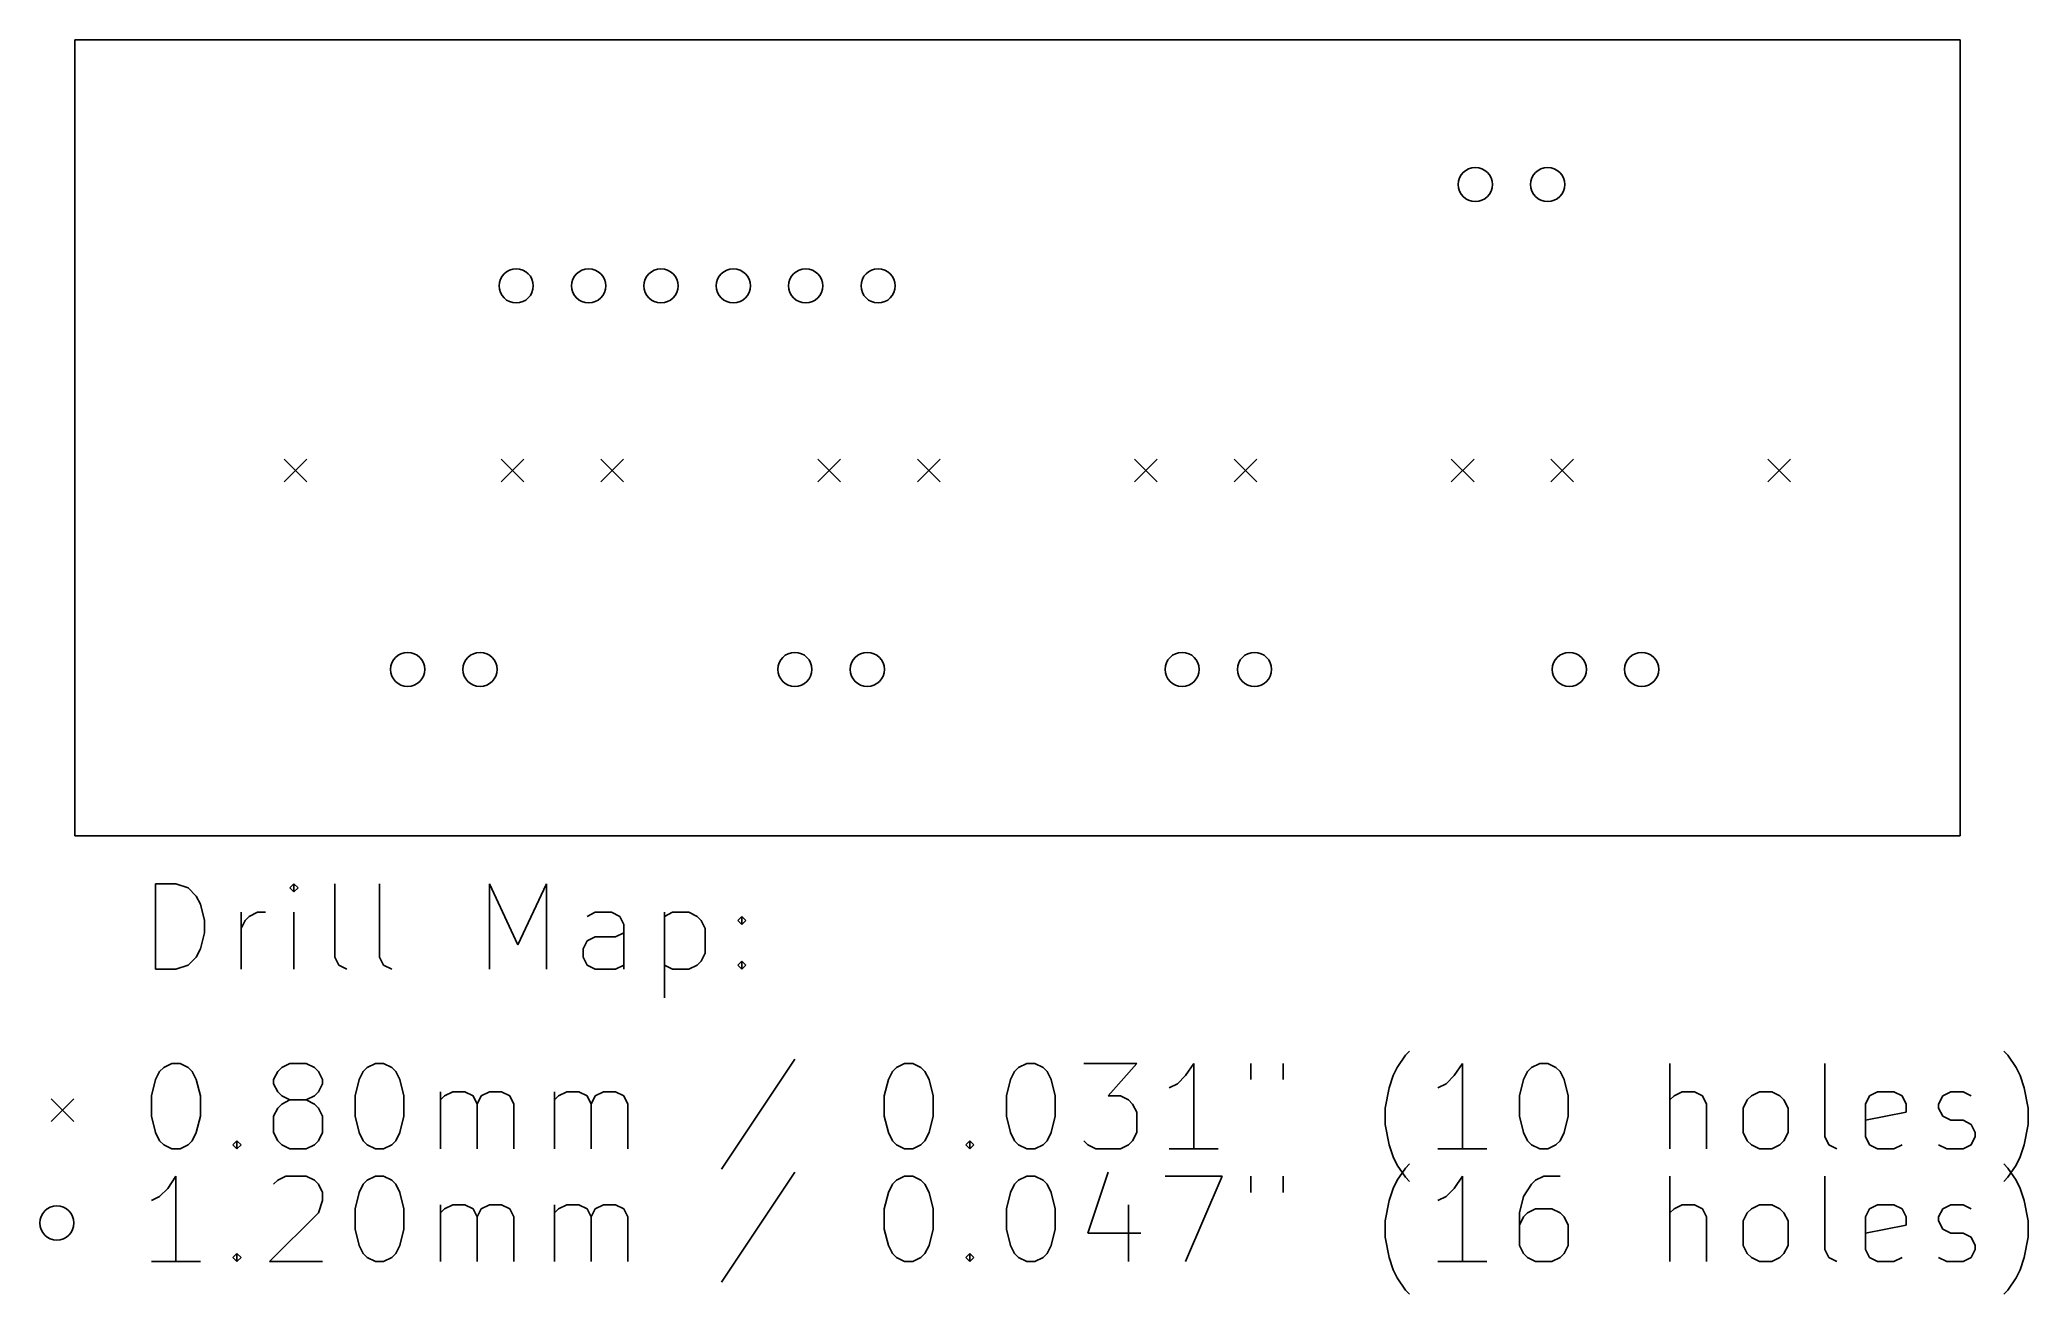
# Model space of a CAD drawing. Extents: x 104.8 to 174.6, y -131.8 to -87.8.
import ezdxf

# ---------------------------------------------------------------- set-up
doc = ezdxf.new("R2010")
doc.units = 0
doc.layers.add('BLACK', color=7, linetype='CONTINUOUS')

msp = doc.modelspace()

# ---------------------------------------------------------------- linework, layer by layer
at = {"layer": 'BLACK', "linetype": 'CONTINUOUS'}
for p, q in [((106.045, -87.757), (106.045, -115.697)), ((106.045, -87.757), (172.212, -87.757)), ((172.212, -87.757), (172.212, -115.697)), ((113.392, -102.47), (114.192, -103.27)), ((114.192, -102.47), (113.392, -103.27)), ((121.012, -102.47), (121.812, -103.27)), ((121.812, -102.47), (121.012, -103.27)), ((124.504, -102.47), (125.304, -103.27)), ((125.304, -102.47), (124.504, -103.27)), ((132.124, -102.47), (132.924, -103.27)), ((132.924, -102.47), (132.124, -103.27)), ((135.617, -102.47), (136.417, -103.27)), ((136.417, -102.47), (135.617, -103.27)), ((143.237, -102.47), (144.037, -103.27)), ((144.037, -102.47), (143.237, -103.27)), ((146.73, -102.47), (147.53, -103.27)), ((147.53, -102.47), (146.73, -103.27)), ((154.35, -102.47), (155.15, -103.27)), ((155.15, -102.47), (154.35, -103.27)), ((157.842, -102.47), (158.642, -103.27)), ((158.642, -102.47), (157.842, -103.27)), ((165.462, -102.47), (166.262, -103.27)), ((166.262, -102.47), (165.462, -103.27)), ((172.212, -115.697), (106.045, -115.697)), ((108.884, -120.379), (108.884, -117.379)), ((108.884, -117.379), (109.599, -117.379)), ((109.599, -117.379), (110.027, -117.522)), ((110.027, -117.522), (110.313, -117.808)), ((110.313, -117.808), (110.456, -118.093)), ((113.741, -117.379), (113.599, -117.522)), ((113.599, -117.522), (113.741, -117.665)), ((113.884, -117.522), (113.741, -117.379)), ((113.741, -117.379), (113.741, -117.665)), ((113.741, -117.665), (113.884, -117.522)), ((115.17, -119.951), (115.17, -117.379)), ((116.741, -119.951), (116.741, -117.379)), ((120.599, -120.379), (120.599, -117.379)), ((120.599, -117.379), (121.599, -119.522)), ((121.599, -119.522), (122.599, -117.379)), ((122.599, -117.379), (122.599, -120.379)), ((110.456, -118.093), (110.599, -118.665)), ((111.884, -120.379), (111.884, -118.379)), ((112.027, -118.665), (112.17, -118.522)), ((112.17, -118.522), (112.456, -118.379)), ((112.456, -118.379), (112.741, -118.379)), ((113.741, -120.379), (113.741, -118.379)), ((124.313, -118.379), (124.027, -118.522)), ((124.884, -118.379), (124.313, -118.379)), ((125.17, -118.522), (124.884, -118.379)), ((125.313, -118.808), (125.17, -118.522)), ((126.741, -118.379), (126.741, -121.379)), ((126.741, -118.522), (127.027, -118.379)), ((127.027, -118.379), (127.599, -118.379)), ((127.599, -118.379), (127.884, -118.522)), ((127.884, -118.522), (128.027, -118.665)), ((129.313, -118.665), (129.456, -118.522)), ((129.456, -118.522), (129.599, -118.665)), ((129.456, -118.522), (129.456, -118.808)), ((110.599, -119.093), (110.456, -119.665)), ((110.599, -118.665), (110.599, -119.093)), ((111.884, -118.951), (112.027, -118.665)), ((124.027, -119.379), (124.313, -119.236)), ((124.313, -119.236), (125.027, -119.236)), ((125.027, -119.236), (125.313, -119.093)), ((125.313, -120.379), (125.313, -118.808)), ((128.027, -118.665), (128.17, -118.951)), ((128.17, -118.951), (128.17, -119.808)), ((129.456, -118.808), (129.313, -118.665)), ((129.599, -118.665), (129.456, -118.808)), ((110.313, -119.951), (110.027, -120.236)), ((110.456, -119.665), (110.313, -119.951)), ((115.313, -120.236), (115.17, -119.951)), ((116.884, -120.236), (116.741, -119.951)), ((123.884, -119.665), (124.027, -119.379)), ((123.884, -119.951), (123.884, -119.665)), ((124.027, -120.236), (123.884, -119.951)), ((128.17, -119.808), (128.027, -120.093)), ((109.599, -120.379), (108.884, -120.379)), ((110.027, -120.236), (109.599, -120.379)), ((115.599, -120.379), (115.313, -120.236)), ((117.17, -120.379), (116.884, -120.236)), ((124.313, -120.379), (124.027, -120.236)), ((125.027, -120.379), (124.313, -120.379)), ((125.313, -120.236), (125.027, -120.379)), ((127.027, -120.379), (126.741, -120.236)), ((127.599, -120.379), (127.027, -120.379)), ((127.884, -120.236), (127.599, -120.379)), ((128.027, -120.093), (127.884, -120.236)), ((129.313, -120.236), (129.456, -120.093)), ((129.456, -120.379), (129.313, -120.236)), ((129.456, -120.093), (129.599, -120.236)), ((129.456, -120.093), (129.456, -120.379)), ((129.599, -120.236), (129.456, -120.379)), ((152.456, -123.822), (152.741, -123.393)), ((152.741, -123.393), (152.884, -123.251)), ((173.884, -123.393), (173.741, -123.251)), ((174.17, -123.822), (173.884, -123.393)), ((108.884, -124.251), (109.027, -123.965)), ((109.027, -123.965), (109.17, -123.822)), ((109.17, -123.822), (109.456, -123.679)), ((109.456, -123.679), (109.741, -123.679)), ((109.741, -123.679), (110.027, -123.822)), ((110.027, -123.822), (110.17, -123.965)), ((110.17, -123.965), (110.313, -124.251)), ((113.027, -124.251), (113.17, -123.965)), ((113.17, -123.965), (113.313, -123.822)), ((113.313, -123.822), (113.599, -123.679)), ((113.599, -123.679), (114.17, -123.679)), ((114.17, -123.679), (114.456, -123.822)), ((114.456, -123.822), (114.599, -123.965)), ((114.599, -123.965), (114.741, -124.251)), ((116.027, -124.251), (116.17, -123.965)), ((116.17, -123.965), (116.313, -123.822)), ((116.313, -123.822), (116.599, -123.679)), ((116.599, -123.679), (116.884, -123.679)), ((116.884, -123.679), (117.17, -123.822)), ((117.17, -123.822), (117.313, -123.965)), ((117.313, -123.965), (117.456, -124.251)), ((131.313, -123.536), (128.741, -127.393)), ((134.599, -124.251), (134.741, -123.965)), ((134.741, -123.965), (134.884, -123.822)), ((134.884, -123.822), (135.17, -123.679)), ((135.17, -123.679), (135.456, -123.679)), ((135.456, -123.679), (135.741, -123.822)), ((135.741, -123.822), (135.884, -123.965)), ((135.884, -123.965), (136.027, -124.251)), ((138.884, -124.251), (139.027, -123.965)), ((139.027, -123.965), (139.17, -123.822)), ((139.17, -123.822), (139.456, -123.679)), ((139.456, -123.679), (139.741, -123.679)), ((139.741, -123.679), (140.027, -123.822)), ((140.027, -123.822), (140.17, -123.965)), ((140.17, -123.965), (140.313, -124.251)), ((141.456, -123.679), (143.313, -123.679)), ((143.313, -123.679), (142.313, -124.822)), ((145.027, -124.108), (144.741, -124.393)), ((145.313, -123.679), (145.027, -124.108)), ((145.313, -126.679), (145.313, -123.679)), ((147.313, -123.679), (147.313, -124.251)), ((148.456, -123.679), (148.456, -124.251)), ((152.17, -124.536), (152.313, -124.108)), ((152.313, -124.108), (152.456, -123.822)), ((154.456, -124.108), (154.17, -124.393)), ((154.741, -123.679), (154.456, -124.108)), ((154.741, -126.679), (154.741, -123.679)), ((156.884, -124.251), (157.027, -123.965)), ((157.027, -123.965), (157.17, -123.822)), ((157.17, -123.822), (157.456, -123.679)), ((157.456, -123.679), (157.741, -123.679)), ((157.741, -123.679), (158.027, -123.822)), ((158.027, -123.822), (158.17, -123.965)), ((158.17, -123.965), (158.313, -124.251)), ((162.027, -126.679), (162.027, -123.679)), ((167.456, -126.251), (167.456, -123.679)), ((174.313, -124.108), (174.17, -123.822)), ((174.456, -124.536), (174.313, -124.108)), ((108.741, -124.822), (108.884, -124.251)), ((108.741, -125.536), (108.741, -124.822)), ((110.313, -124.251), (110.456, -124.822)), ((110.456, -124.822), (110.456, -125.536)), ((113.027, -124.393), (113.027, -124.251)), ((113.17, -124.679), (113.027, -124.393)), ((113.313, -124.822), (113.17, -124.679)), ((113.599, -124.965), (113.313, -124.822)), ((114.456, -124.822), (114.17, -124.965)), ((114.599, -124.679), (114.456, -124.822)), ((114.741, -124.393), (114.599, -124.679)), ((114.741, -124.251), (114.741, -124.393)), ((115.884, -124.822), (116.027, -124.251)), ((115.884, -125.536), (115.884, -124.822)), ((117.456, -124.251), (117.599, -124.822)), ((117.599, -124.822), (117.599, -125.536)), ((118.884, -126.679), (118.884, -124.679)), ((118.884, -124.965), (119.027, -124.822)), ((119.027, -124.822), (119.313, -124.679)), ((119.313, -124.679), (119.741, -124.679)), ((119.741, -124.679), (120.027, -124.822)), ((120.027, -124.822), (120.17, -125.108)), ((120.17, -125.108), (120.313, -124.822)), ((120.313, -124.822), (120.599, -124.679)), ((120.599, -124.679), (121.027, -124.679)), ((121.027, -124.679), (121.313, -124.822)), ((121.313, -124.822), (121.456, -125.108)), ((122.884, -126.679), (122.884, -124.679)), ((122.884, -124.965), (123.027, -124.822)), ((123.027, -124.822), (123.313, -124.679)), ((123.313, -124.679), (123.741, -124.679)), ((123.741, -124.679), (124.027, -124.822)), ((124.027, -124.822), (124.17, -125.108)), ((124.17, -125.108), (124.313, -124.822)), ((124.313, -124.822), (124.599, -124.679)), ((124.599, -124.679), (125.027, -124.679)), ((125.027, -124.679), (125.313, -124.822)), ((125.313, -124.822), (125.456, -125.108)), ((134.456, -124.822), (134.599, -124.251)), ((134.456, -125.536), (134.456, -124.822)), ((136.027, -124.251), (136.17, -124.822)), ((136.17, -124.822), (136.17, -125.536)), ((138.741, -124.822), (138.884, -124.251)), ((138.741, -125.536), (138.741, -124.822)), ((140.313, -124.251), (140.456, -124.822)), ((140.456, -124.822), (140.456, -125.536)), ((142.313, -124.822), (142.741, -124.822)), ((142.741, -124.822), (143.027, -124.965)), ((144.741, -124.393), (144.456, -124.536)), ((152.027, -125.251), (152.17, -124.536)), ((154.17, -124.393), (153.884, -124.536)), ((156.741, -124.822), (156.884, -124.251)), ((156.741, -125.536), (156.741, -124.822)), ((158.313, -124.251), (158.456, -124.822)), ((158.456, -124.822), (158.456, -125.536)), ((162.17, -124.822), (162.027, -124.965)), ((162.456, -124.679), (162.17, -124.822)), ((162.884, -124.679), (162.456, -124.679)), ((163.17, -124.822), (162.884, -124.679)), ((163.313, -125.108), (163.17, -124.822)), ((164.741, -124.965), (164.884, -124.822)), ((164.884, -124.822), (165.17, -124.679)), ((165.17, -124.679), (165.599, -124.679)), ((165.599, -124.679), (165.884, -124.822)), ((165.884, -124.822), (166.027, -124.965)), ((168.884, -125.108), (169.027, -124.822)), ((169.027, -124.822), (169.313, -124.679)), ((169.313, -124.679), (169.884, -124.679)), ((169.884, -124.679), (170.17, -124.822)), ((170.17, -124.822), (170.313, -125.108)), ((171.456, -125.108), (171.599, -124.822)), ((171.599, -124.822), (171.884, -124.679)), ((171.884, -124.679), (172.313, -124.679)), ((172.313, -124.679), (172.599, -124.822)), ((174.599, -125.251), (174.456, -124.536)), ((105.22, -124.922), (106.02, -125.722)), ((106.02, -124.922), (105.22, -125.722)), ((108.884, -126.108), (108.741, -125.536)), ((110.456, -125.536), (110.313, -126.108)), ((113.17, -125.251), (113.027, -125.536)), ((113.027, -125.536), (113.027, -126.108)), ((113.313, -125.108), (113.17, -125.251)), ((113.599, -124.965), (113.313, -125.108)), ((114.17, -124.965), (113.599, -124.965)), ((114.456, -125.108), (114.17, -124.965)), ((114.599, -125.251), (114.456, -125.108)), ((114.741, -125.536), (114.599, -125.251)), ((114.741, -126.108), (114.741, -125.536)), ((116.027, -126.108), (115.884, -125.536)), ((117.599, -125.536), (117.456, -126.108)), ((120.17, -125.108), (120.17, -126.679)), ((121.456, -125.108), (121.456, -126.679)), ((124.17, -125.108), (124.17, -126.679)), ((125.456, -125.108), (125.456, -126.679)), ((134.599, -126.108), (134.456, -125.536)), ((136.17, -125.536), (136.027, -126.108)), ((138.884, -126.108), (138.741, -125.536)), ((140.456, -125.536), (140.313, -126.108)), ((143.027, -124.965), (143.17, -125.108)), ((143.17, -125.108), (143.313, -125.393)), ((143.313, -125.393), (143.313, -126.108)), ((152.027, -125.822), (152.027, -125.251)), ((156.884, -126.108), (156.741, -125.536)), ((158.456, -125.536), (158.313, -126.108)), ((163.313, -126.679), (163.313, -125.108)), ((164.599, -125.251), (164.741, -124.965)), ((164.599, -126.108), (164.599, -125.251)), ((166.027, -124.965), (166.17, -125.251)), ((166.17, -125.251), (166.17, -126.108)), ((168.884, -126.251), (168.884, -125.108)), ((170.313, -125.393), (168.884, -125.679)), ((170.313, -125.108), (170.313, -125.393)), ((171.456, -125.251), (171.456, -125.108)), ((171.599, -125.536), (171.456, -125.251)), ((171.884, -125.679), (171.599, -125.536)), ((174.599, -125.822), (174.599, -125.251)), ((109.027, -126.393), (108.884, -126.108)), ((110.313, -126.108), (110.17, -126.393)), ((113.027, -126.108), (113.17, -126.393)), ((114.599, -126.393), (114.741, -126.108)), ((116.17, -126.393), (116.027, -126.108)), ((117.456, -126.108), (117.313, -126.393)), ((134.741, -126.393), (134.599, -126.108)), ((136.027, -126.108), (135.884, -126.393)), ((139.027, -126.393), (138.884, -126.108)), ((140.313, -126.108), (140.17, -126.393)), ((143.313, -126.108), (143.17, -126.393)), ((152.17, -126.536), (152.027, -125.822)), ((157.027, -126.393), (156.884, -126.108)), ((158.313, -126.108), (158.17, -126.393)), ((164.741, -126.393), (164.599, -126.108)), ((166.17, -126.108), (166.027, -126.393)), ((167.599, -126.536), (167.456, -126.251)), ((169.027, -126.536), (168.884, -126.251)), ((172.313, -125.679), (171.884, -125.679)), ((172.599, -125.822), (172.313, -125.679)), ((172.741, -126.108), (172.599, -125.822)), ((172.599, -126.536), (172.741, -126.251)), ((172.741, -126.251), (172.741, -126.108)), ((174.456, -126.536), (174.599, -125.822)), ((109.17, -126.536), (109.027, -126.393)), ((109.456, -126.679), (109.17, -126.536)), ((109.741, -126.679), (109.456, -126.679)), ((110.027, -126.536), (109.741, -126.679)), ((110.17, -126.393), (110.027, -126.536)), ((111.599, -126.536), (111.741, -126.393)), ((111.741, -126.679), (111.599, -126.536)), ((111.741, -126.393), (111.884, -126.536)), ((111.741, -126.393), (111.741, -126.679)), ((111.884, -126.536), (111.741, -126.679)), ((113.17, -126.393), (113.313, -126.536)), ((113.313, -126.536), (113.599, -126.679)), ((113.599, -126.679), (114.17, -126.679)), ((114.17, -126.679), (114.456, -126.536)), ((114.456, -126.536), (114.599, -126.393)), ((116.313, -126.536), (116.17, -126.393)), ((116.599, -126.679), (116.313, -126.536)), ((116.884, -126.679), (116.599, -126.679)), ((117.17, -126.536), (116.884, -126.679)), ((117.313, -126.393), (117.17, -126.536)), ((134.884, -126.536), (134.741, -126.393)), ((135.17, -126.679), (134.884, -126.536)), ((135.456, -126.679), (135.17, -126.679)), ((135.741, -126.536), (135.456, -126.679)), ((135.884, -126.393), (135.741, -126.536)), ((137.313, -126.536), (137.456, -126.393)), ((137.456, -126.679), (137.313, -126.536)), ((137.456, -126.393), (137.599, -126.536)), ((137.456, -126.393), (137.456, -126.679)), ((137.599, -126.536), (137.456, -126.679)), ((139.17, -126.536), (139.027, -126.393)), ((139.456, -126.679), (139.17, -126.536)), ((139.741, -126.679), (139.456, -126.679)), ((140.027, -126.536), (139.741, -126.679)), ((140.17, -126.393), (140.027, -126.536)), ((141.599, -126.536), (141.456, -126.393)), ((141.884, -126.679), (141.599, -126.536)), ((142.741, -126.679), (141.884, -126.679)), ((143.027, -126.536), (142.741, -126.679)), ((143.17, -126.393), (143.027, -126.536)), ((146.17, -126.679), (144.456, -126.679)), ((152.313, -126.965), (152.17, -126.536)), ((152.456, -127.251), (152.313, -126.965)), ((155.599, -126.679), (153.884, -126.679)), ((157.17, -126.536), (157.027, -126.393)), ((157.456, -126.679), (157.17, -126.536)), ((157.741, -126.679), (157.456, -126.679)), ((158.027, -126.536), (157.741, -126.679)), ((158.17, -126.393), (158.027, -126.536)), ((164.884, -126.536), (164.741, -126.393)), ((165.17, -126.679), (164.884, -126.536)), ((165.599, -126.679), (165.17, -126.679)), ((165.884, -126.536), (165.599, -126.679)), ((166.027, -126.393), (165.884, -126.536)), ((167.884, -126.679), (167.599, -126.536)), ((169.313, -126.679), (169.027, -126.536)), ((169.884, -126.679), (169.313, -126.679)), ((170.17, -126.536), (169.884, -126.679)), ((171.456, -126.536), (171.741, -126.679)), ((171.741, -126.679), (172.313, -126.679)), ((172.313, -126.679), (172.599, -126.536)), ((174.17, -127.251), (174.313, -126.965)), ((174.313, -126.965), (174.456, -126.536)), ((109.599, -127.639), (109.313, -128.068)), ((109.599, -130.639), (109.599, -127.639)), ((113.17, -127.782), (113.456, -127.639)), ((113.456, -127.639), (114.17, -127.639)), ((114.17, -127.639), (114.456, -127.782)), ((116.313, -127.782), (116.599, -127.639)), ((116.599, -127.639), (116.884, -127.639)), ((116.884, -127.639), (117.17, -127.782)), ((131.313, -127.496), (128.741, -131.353)), ((134.884, -127.782), (135.17, -127.639)), ((135.17, -127.639), (135.456, -127.639)), ((135.456, -127.639), (135.741, -127.782)), ((139.17, -127.782), (139.456, -127.639)), ((139.456, -127.639), (139.741, -127.639)), ((139.741, -127.639), (140.027, -127.782)), ((142.313, -127.496), (141.599, -129.639)), ((144.313, -127.639), (146.313, -127.639)), ((146.313, -127.639), (145.027, -130.639)), ((147.313, -127.639), (147.313, -128.211)), ((148.456, -127.639), (148.456, -128.211)), ((152.741, -127.679), (152.456, -127.251)), ((152.456, -127.782), (152.741, -127.353)), ((152.741, -127.353), (152.884, -127.211)), ((152.884, -127.822), (152.741, -127.679)), ((154.741, -127.639), (154.456, -128.068)), ((154.741, -130.639), (154.741, -127.639)), ((157.599, -127.639), (157.313, -127.782)), ((158.17, -127.639), (157.599, -127.639)), ((162.027, -130.639), (162.027, -127.639)), ((167.456, -130.211), (167.456, -127.639)), ((173.884, -127.353), (173.741, -127.211)), ((173.741, -127.822), (173.884, -127.679)), ((173.884, -127.679), (174.17, -127.251)), ((174.17, -127.782), (173.884, -127.353)), ((109.027, -128.353), (108.741, -128.496)), ((109.313, -128.068), (109.027, -128.353)), ((113.027, -127.925), (113.17, -127.782)), ((114.456, -127.782), (114.599, -127.925)), ((114.599, -127.925), (114.741, -128.211)), ((114.741, -128.211), (114.741, -128.496)), ((115.884, -128.782), (116.027, -128.211)), ((116.027, -128.211), (116.17, -127.925)), ((116.17, -127.925), (116.313, -127.782)), ((117.17, -127.782), (117.313, -127.925)), ((117.313, -127.925), (117.456, -128.211)), ((117.456, -128.211), (117.599, -128.782)), ((134.456, -128.782), (134.599, -128.211)), ((134.599, -128.211), (134.741, -127.925)), ((134.741, -127.925), (134.884, -127.782)), ((135.741, -127.782), (135.884, -127.925)), ((135.884, -127.925), (136.027, -128.211)), ((136.027, -128.211), (136.17, -128.782)), ((138.741, -128.782), (138.884, -128.211)), ((138.884, -128.211), (139.027, -127.925)), ((139.027, -127.925), (139.17, -127.782)), ((140.027, -127.782), (140.17, -127.925)), ((140.17, -127.925), (140.313, -128.211)), ((140.313, -128.211), (140.456, -128.782)), ((152.17, -128.496), (152.313, -128.068)), ((152.313, -128.068), (152.456, -127.782)), ((154.17, -128.353), (153.884, -128.496)), ((154.456, -128.068), (154.17, -128.353)), ((156.884, -128.353), (156.741, -128.925)), ((157.17, -127.925), (156.884, -128.353)), ((157.313, -127.782), (157.17, -127.925)), ((174.313, -128.068), (174.17, -127.782)), ((174.456, -128.496), (174.313, -128.068)), ((114.599, -128.925), (112.884, -130.639)), ((114.741, -128.496), (114.599, -128.925)), ((115.884, -129.496), (115.884, -128.782)), ((117.599, -128.782), (117.599, -129.496)), ((118.884, -130.639), (118.884, -128.639)), ((118.884, -128.925), (119.027, -128.782)), ((119.027, -128.782), (119.313, -128.639)), ((119.313, -128.639), (119.741, -128.639)), ((119.741, -128.639), (120.027, -128.782)), ((120.027, -128.782), (120.17, -129.068)), ((120.17, -129.068), (120.313, -128.782)), ((120.17, -129.068), (120.17, -130.639)), ((120.313, -128.782), (120.599, -128.639)), ((120.599, -128.639), (121.027, -128.639)), ((121.027, -128.639), (121.313, -128.782)), ((121.313, -128.782), (121.456, -129.068)), ((121.456, -129.068), (121.456, -130.639)), ((122.884, -130.639), (122.884, -128.639)), ((122.884, -128.925), (123.027, -128.782)), ((123.027, -128.782), (123.313, -128.639)), ((123.313, -128.639), (123.741, -128.639)), ((123.741, -128.639), (124.027, -128.782)), ((124.027, -128.782), (124.17, -129.068)), ((124.17, -129.068), (124.313, -128.782)), ((124.17, -129.068), (124.17, -130.639)), ((124.313, -128.782), (124.599, -128.639)), ((124.599, -128.639), (125.027, -128.639)), ((125.027, -128.639), (125.313, -128.782)), ((125.313, -128.782), (125.456, -129.068)), ((125.456, -129.068), (125.456, -130.639)), ((134.456, -129.496), (134.456, -128.782)), ((136.17, -128.782), (136.17, -129.496)), ((138.741, -129.496), (138.741, -128.782)), ((140.456, -128.782), (140.456, -129.496)), ((143.027, -128.639), (143.027, -130.639)), ((152.027, -129.211), (152.17, -128.496)), ((156.741, -128.925), (156.741, -130.068)), ((156.884, -129.068), (156.741, -129.353)), ((157.027, -128.925), (156.884, -129.068)), ((157.313, -128.782), (157.027, -128.925)), ((157.884, -128.782), (157.313, -128.782)), ((158.17, -128.925), (157.884, -128.782)), ((158.313, -129.068), (158.17, -128.925)), ((158.456, -129.353), (158.313, -129.068)), ((162.17, -128.782), (162.027, -128.925)), ((162.456, -128.639), (162.17, -128.782)), ((162.884, -128.639), (162.456, -128.639)), ((163.17, -128.782), (162.884, -128.639)), ((163.313, -129.068), (163.17, -128.782)), ((163.313, -130.639), (163.313, -129.068)), ((164.599, -129.211), (164.741, -128.925)), ((164.741, -128.925), (164.884, -128.782)), ((164.884, -128.782), (165.17, -128.639)), ((165.17, -128.639), (165.599, -128.639)), ((165.599, -128.639), (165.884, -128.782)), ((165.884, -128.782), (166.027, -128.925)), ((166.027, -128.925), (166.17, -129.211)), ((168.884, -129.068), (169.027, -128.782)), ((168.884, -130.211), (168.884, -129.068)), ((169.027, -128.782), (169.313, -128.639)), ((169.313, -128.639), (169.884, -128.639)), ((169.884, -128.639), (170.17, -128.782)), ((170.17, -128.782), (170.313, -129.068)), ((170.313, -129.068), (170.313, -129.353)), ((171.456, -129.068), (171.599, -128.782)), ((171.456, -129.211), (171.456, -129.068)), ((171.599, -128.782), (171.884, -128.639)), ((171.884, -128.639), (172.313, -128.639)), ((172.313, -128.639), (172.599, -128.782)), ((174.599, -129.211), (174.456, -128.496)), ((116.027, -130.068), (115.884, -129.496)), ((117.599, -129.496), (117.456, -130.068)), ((134.599, -130.068), (134.456, -129.496)), ((136.17, -129.496), (136.027, -130.068)), ((138.884, -130.068), (138.741, -129.496)), ((140.456, -129.496), (140.313, -130.068)), ((141.599, -129.639), (143.456, -129.639)), ((152.027, -129.782), (152.027, -129.211)), ((152.17, -130.496), (152.027, -129.782)), ((158.456, -130.068), (158.456, -129.353)), ((164.599, -130.068), (164.599, -129.211)), ((166.17, -129.211), (166.17, -130.068)), ((170.313, -129.353), (168.884, -129.639)), ((171.599, -129.496), (171.456, -129.211)), ((171.884, -129.639), (171.599, -129.496)), ((172.313, -129.639), (171.884, -129.639)), ((172.599, -129.782), (172.313, -129.639)), ((172.741, -130.068), (172.599, -129.782)), ((174.456, -130.496), (174.599, -129.782)), ((174.599, -129.782), (174.599, -129.211)), ((111.599, -130.496), (111.741, -130.353)), ((111.741, -130.353), (111.884, -130.496)), ((111.741, -130.353), (111.741, -130.639)), ((116.17, -130.353), (116.027, -130.068)), ((116.313, -130.496), (116.17, -130.353)), ((117.313, -130.353), (117.17, -130.496)), ((117.456, -130.068), (117.313, -130.353)), ((134.741, -130.353), (134.599, -130.068)), ((134.884, -130.496), (134.741, -130.353)), ((135.884, -130.353), (135.741, -130.496)), ((136.027, -130.068), (135.884, -130.353)), ((137.313, -130.496), (137.456, -130.353)), ((137.456, -130.353), (137.599, -130.496)), ((137.456, -130.353), (137.456, -130.639)), ((139.027, -130.353), (138.884, -130.068)), ((139.17, -130.496), (139.027, -130.353)), ((140.17, -130.353), (140.027, -130.496)), ((140.313, -130.068), (140.17, -130.353)), ((156.741, -130.068), (156.884, -130.353)), ((156.884, -130.353), (157.027, -130.496)), ((158.17, -130.496), (158.313, -130.353)), ((158.313, -130.353), (158.456, -130.068)), ((164.741, -130.353), (164.599, -130.068)), ((164.884, -130.496), (164.741, -130.353)), ((166.027, -130.353), (165.884, -130.496)), ((166.17, -130.068), (166.027, -130.353)), ((167.599, -130.496), (167.456, -130.211)), ((169.027, -130.496), (168.884, -130.211)), ((172.599, -130.496), (172.741, -130.211)), ((172.741, -130.211), (172.741, -130.068)), ((110.456, -130.639), (108.741, -130.639)), ((111.741, -130.639), (111.599, -130.496)), ((111.884, -130.496), (111.741, -130.639)), ((112.884, -130.639), (114.741, -130.639)), ((116.599, -130.639), (116.313, -130.496)), ((116.884, -130.639), (116.599, -130.639)), ((117.17, -130.496), (116.884, -130.639)), ((135.17, -130.639), (134.884, -130.496)), ((135.456, -130.639), (135.17, -130.639)), ((135.741, -130.496), (135.456, -130.639)), ((137.456, -130.639), (137.313, -130.496)), ((137.599, -130.496), (137.456, -130.639)), ((139.456, -130.639), (139.17, -130.496)), ((139.741, -130.639), (139.456, -130.639)), ((140.027, -130.496), (139.741, -130.639)), ((152.313, -130.925), (152.17, -130.496)), ((152.456, -131.211), (152.313, -130.925)), ((155.599, -130.639), (153.884, -130.639)), ((157.027, -130.496), (157.313, -130.639)), ((157.313, -130.639), (157.884, -130.639)), ((157.884, -130.639), (158.17, -130.496)), ((165.17, -130.639), (164.884, -130.496)), ((165.599, -130.639), (165.17, -130.639)), ((165.884, -130.496), (165.599, -130.639)), ((167.884, -130.639), (167.599, -130.496)), ((169.313, -130.639), (169.027, -130.496)), ((169.884, -130.639), (169.313, -130.639)), ((170.17, -130.496), (169.884, -130.639)), ((171.456, -130.496), (171.741, -130.639)), ((171.741, -130.639), (172.313, -130.639)), ((172.313, -130.639), (172.599, -130.496)), ((174.17, -131.211), (174.313, -130.925)), ((174.313, -130.925), (174.456, -130.496)), ((152.741, -131.639), (152.456, -131.211)), ((152.884, -131.782), (152.741, -131.639)), ((173.741, -131.782), (173.884, -131.639)), ((173.884, -131.639), (174.17, -131.211))]:
    msp.add_line(p, q, dxfattribs=at)
at = {"layer": 'BLACK'}
for centre in [(155.194, -92.837), (157.734, -92.837), (121.539, -96.393), (124.079, -96.393), (126.619, -96.393), (129.159, -96.393), (131.699, -96.393), (134.239, -96.393), (117.729, -109.855), (120.269, -109.855), (131.318, -109.855), (133.858, -109.855), (144.907, -109.855), (147.447, -109.855), (158.496, -109.855), (161.036, -109.855), (105.42, -129.282)]:
    msp.add_circle(centre, 0.6, dxfattribs=at)

doc.saveas('drawing.dxf')
